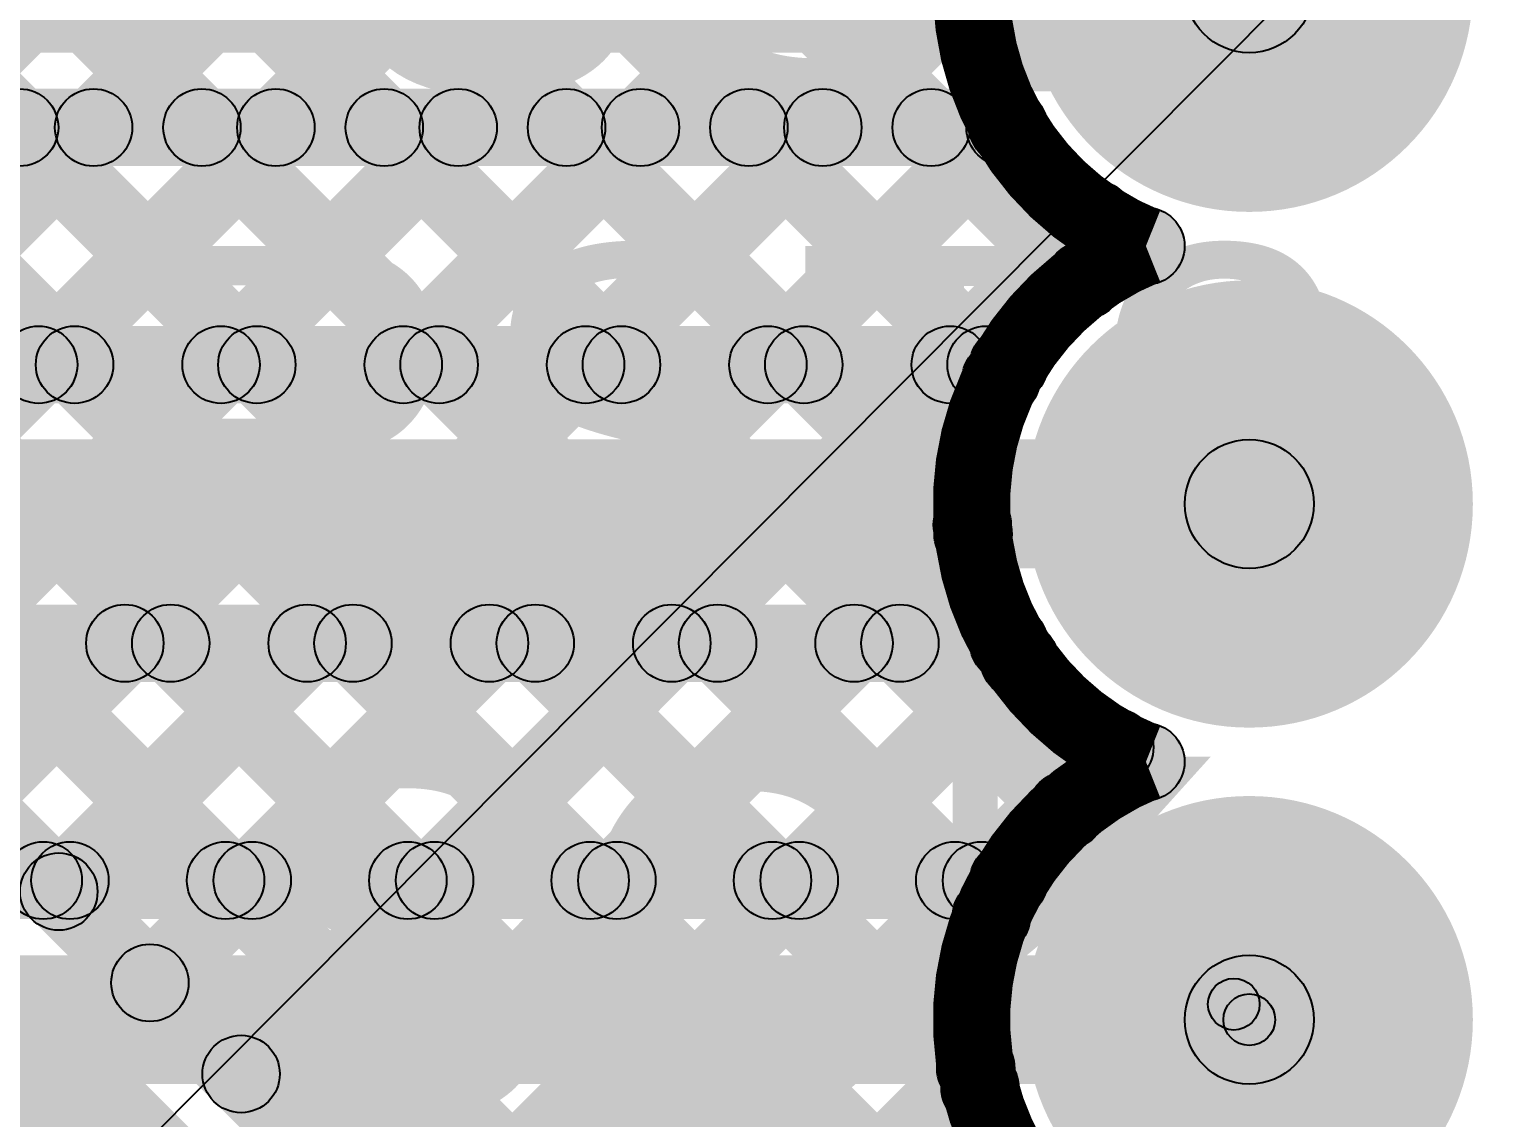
# Model space of a CAD drawing. Header units: millimetres. Extents: x 0 to 212, y 0 to 213.
# Drawn here: x 2.2646 to 2.5475, y 2.414 to 2.6251 of the extents above; entities that cross this region are included whole.
import ezdxf

# ---------------------------------------------------------------- set-up
doc = ezdxf.new("R2010")
doc.units = ezdxf.units.MM
doc.header["$MEASUREMENT"] = 0
for name, color, linetype in [('BottomLayer', 5, 'Continuous'), ('BottomSolder', 6, 'Continuous'), ('PadHoleLayer', 156, 'Continuous'), ('TopLayer', 1, 'Continuous'), ('TopOverlay', 2, 'Continuous'), ('TopSolder', 216, 'Continuous')]:
    doc.layers.add(name, color=color, linetype=linetype)

# ---------------------------------------------------------------- blocks, each defined once
blk = doc.blocks.new('HDR_M_1X7_2')
at = {"layer": 'BottomLayer'}
h = blk.add_hatch(color=5, dxfattribs=at)
edge = h.paths.add_edge_path()
edge.add_arc((0.3, 0), 0.03937, 0, 360)
h = blk.add_hatch(color=5, dxfattribs=at)
edge = h.paths.add_edge_path()
edge.add_arc((0.4, 0), 0.03937, 0, 360)
h = blk.add_hatch(color=5, dxfattribs=at)
edge = h.paths.add_edge_path()
edge.add_arc((0.5, 0), 0.03937, 0, 360)
at = {"layer": 'BottomSolder'}
h = blk.add_hatch(color=6, dxfattribs=at)
edge = h.paths.add_edge_path()
edge.add_arc((0.3, 0), 0.04337, 0, 360)
h = blk.add_hatch(color=6, dxfattribs=at)
edge = h.paths.add_edge_path()
edge.add_arc((0.4, 0), 0.04337, 0, 360)
h = blk.add_hatch(color=6, dxfattribs=at)
edge = h.paths.add_edge_path()
edge.add_arc((0.5, 0), 0.04337, 0, 360)
at = {"layer": 'PadHoleLayer'}
h = blk.add_hatch(color=156, dxfattribs=at)
edge = h.paths.add_edge_path()
edge.add_arc((0.3, 0), 0.02008, 0, 360)
h = blk.add_hatch(color=156, dxfattribs=at)
edge = h.paths.add_edge_path()
edge.add_arc((0.4, 0), 0.02008, 0, 360)
h = blk.add_hatch(color=156, dxfattribs=at)
edge = h.paths.add_edge_path()
edge.add_arc((0.5, 0), 0.02008, 0, 360)
at = {"layer": 'TopLayer'}
h = blk.add_hatch(color=1, dxfattribs=at)
edge = h.paths.add_edge_path()
edge.add_arc((0.3, 0), 0.03937, 0, 360)
h = blk.add_hatch(color=1, dxfattribs=at)
edge = h.paths.add_edge_path()
edge.add_arc((0.4, 0), 0.03937, 0, 360)
h = blk.add_hatch(color=1, dxfattribs=at)
edge = h.paths.add_edge_path()
edge.add_arc((0.5, 0), 0.03937, 0, 360)
at = {"layer": 'TopSolder'}
h = blk.add_hatch(color=216, dxfattribs=at)
edge = h.paths.add_edge_path()
edge.add_arc((0.3, 0), 0.04337, 0, 360)
h = blk.add_hatch(color=216, dxfattribs=at)
edge = h.paths.add_edge_path()
edge.add_arc((0.4, 0), 0.04337, 0, 360)
h = blk.add_hatch(color=216, dxfattribs=at)
edge = h.paths.add_edge_path()
edge.add_arc((0.5, 0), 0.04337, 0, 360)

msp = doc.modelspace()

# ---------------------------------------------------------------- hatches: boundary and pattern name
at = {"layer": 'BottomLayer'}
for points in [[(1.672, 2.6205), (1.672, 2.6455), (2.50123, 2.6455), (2.50123, 2.6205)], [(1.68318, 2.5985), (1.68318, 2.6135), (2.45462, 2.6135), (2.45462, 2.5985)], [(2.22211, 2.6007), (2.23271, 2.6113), (2.27871, 2.5653), (2.26811, 2.5547)], [(2.23641, 2.5547), (2.2258, 2.5653), (2.2718, 2.6113), (2.28241, 2.6007)], [(2.25746, 2.6007), (2.26807, 2.6113), (2.31407, 2.5653), (2.30346, 2.5547)], [(2.27177, 2.5547), (2.26116, 2.5653), (2.30716, 2.6113), (2.31777, 2.6007)], [(2.29282, 2.6007), (2.30342, 2.6113), (2.34942, 2.5653), (2.33882, 2.5547)], [(2.30712, 2.5547), (2.29651, 2.5653), (2.34251, 2.6113), (2.35312, 2.6007)], [(2.32817, 2.6007), (2.33878, 2.6113), (2.38478, 2.5653), (2.37417, 2.5547)], [(2.34248, 2.5547), (2.33187, 2.5653), (2.37787, 2.6113), (2.38848, 2.6007)], [(2.36353, 2.6007), (2.37414, 2.6113), (2.42014, 2.5653), (2.40953, 2.5547)], [(2.37783, 2.5547), (2.36722, 2.5653), (2.41322, 2.6113), (2.42383, 2.6007)], [(2.39888, 2.6007), (2.40949, 2.6113), (2.45549, 2.5653), (2.44488, 2.5547)], [(2.41319, 2.5547), (2.40258, 2.5653), (2.44858, 2.6113), (2.45919, 2.6007)], [(2.43424, 2.6007), (2.44485, 2.6113), (2.47452, 2.58163), (2.46392, 2.57102)], [(2.44854, 2.5547), (2.43794, 2.5653), (2.46609, 2.59346), (2.47669, 2.58285)], [(1.776, 2.5525), (1.776, 2.5675), (2.45462, 2.5675), (2.45462, 2.5525)], [(1.776, 2.5205), (1.776, 2.5455), (2.50123, 2.5455), (2.50123, 2.5205)], [(1.776, 2.4985), (1.776, 2.5135), (2.45462, 2.5135), (2.45462, 2.4985)], [(2.21604, 2.5007), (2.22665, 2.5113), (2.27265, 2.4653), (2.26204, 2.4547)], [(2.24248, 2.4547), (2.23187, 2.4653), (2.27787, 2.5113), (2.28848, 2.5007)], [(2.2514, 2.5007), (2.262, 2.5113), (2.308, 2.4653), (2.2974, 2.4547)], [(2.27783, 2.4547), (2.26722, 2.4653), (2.31322, 2.5113), (2.32383, 2.5007)], [(2.28675, 2.5007), (2.29736, 2.5113), (2.34336, 2.4653), (2.33275, 2.4547)], [(2.31319, 2.4547), (2.30258, 2.4653), (2.34858, 2.5113), (2.35919, 2.5007)], [(2.32211, 2.5007), (2.33271, 2.5113), (2.37871, 2.4653), (2.36811, 2.4547)], [(2.34854, 2.4547), (2.33794, 2.4653), (2.38394, 2.5113), (2.39454, 2.5007)], [(2.35746, 2.5007), (2.36807, 2.5113), (2.41407, 2.4653), (2.40346, 2.4547)], [(2.3839, 2.4547), (2.37329, 2.4653), (2.41929, 2.5113), (2.4299, 2.5007)], [(2.39282, 2.5007), (2.40342, 2.5113), (2.44942, 2.4653), (2.43882, 2.4547)], [(2.42817, 2.5007), (2.43878, 2.5113), (2.47116, 2.47893), (2.46055, 2.46832)], [(2.41925, 2.4547), (2.40865, 2.4653), (2.45137, 2.50803), (2.46198, 2.49742)], [(2.45461, 2.4547), (2.444, 2.4653), (2.46986, 2.49116), (2.48047, 2.48056)], [(2.45461, 2.4547), (2.444, 2.4653), (2.46986, 2.49116), (2.48047, 2.48056)], [(1.975, 2.4525), (1.975, 2.4675), (2.45462, 2.4675), (2.45462, 2.4525)], [(1.975, 2.4205), (1.975, 2.4455), (2.50123, 2.4455), (2.50123, 2.4205)], [(2.4947, 2.43246), (2.50177, 2.43954), (2.50477, 2.43654), (2.4977, 2.42946)]]:
    msp.add_hatch(color=5, dxfattribs=at).paths.add_polyline_path(points)
h = msp.add_hatch(color=5, dxfattribs=at)
edge = h.paths.add_edge_path()
edge.add_arc((2.50123, 2.633), 0.0125, 0, 360)
h = msp.add_hatch(color=5, dxfattribs=at)
edge = h.paths.add_edge_path()
edge.add_arc((2.26277, 2.606), 0.0075, 0, 360)
h = msp.add_hatch(color=5, dxfattribs=at)
edge = h.paths.add_edge_path()
edge.add_arc((2.27711, 2.606), 0.0075, 0, 360)
h = msp.add_hatch(color=5, dxfattribs=at)
edge = h.paths.add_edge_path()
edge.add_arc((2.29812, 2.606), 0.0075, 0, 360)
h = msp.add_hatch(color=5, dxfattribs=at)
edge = h.paths.add_edge_path()
edge.add_arc((2.31246, 2.606), 0.0075, 0, 360)
h = msp.add_hatch(color=5, dxfattribs=at)
edge = h.paths.add_edge_path()
edge.add_arc((2.33348, 2.606), 0.0075, 0, 360)
h = msp.add_hatch(color=5, dxfattribs=at)
edge = h.paths.add_edge_path()
edge.add_arc((2.34782, 2.606), 0.0075, 0, 360)
h = msp.add_hatch(color=5, dxfattribs=at)
edge = h.paths.add_edge_path()
edge.add_arc((2.36883, 2.606), 0.0075, 0, 360)
h = msp.add_hatch(color=5, dxfattribs=at)
edge = h.paths.add_edge_path()
edge.add_arc((2.38317, 2.606), 0.0075, 0, 360)
h = msp.add_hatch(color=5, dxfattribs=at)
edge = h.paths.add_edge_path()
edge.add_arc((2.40419, 2.606), 0.0075, 0, 360)
h = msp.add_hatch(color=5, dxfattribs=at)
edge = h.paths.add_edge_path()
edge.add_arc((2.41853, 2.606), 0.0075, 0, 360)
h = msp.add_hatch(color=5, dxfattribs=at)
edge = h.paths.add_edge_path()
edge.add_arc((2.43954, 2.606), 0.0075, 0, 360)
h = msp.add_hatch(color=5, dxfattribs=at)
edge = h.paths.add_edge_path()
edge.add_arc((2.45388, 2.606), 0.0075, 0, 360)
h = msp.add_hatch(color=5, dxfattribs=at)
edge = h.paths.add_edge_path()
edge.add_arc((2.45462, 2.606), 0.0075, 0, 360)
h = msp.add_hatch(color=5, dxfattribs=at)
edge = h.paths.add_edge_path()
edge.add_arc((2.45462, 2.606), 0.0075, 0, 360)
h = msp.add_hatch(color=5, dxfattribs=at)
edge = h.paths.add_edge_path()
edge.add_arc((2.47139, 2.58815), 0.0075, 0, 360)
h = msp.add_hatch(color=5, dxfattribs=at)
edge = h.paths.add_edge_path()
edge.add_arc((2.48119, 2.583), 0.0075, 0, 360)
h = msp.add_hatch(color=5, dxfattribs=at)
edge = h.paths.add_edge_path()
edge.add_arc((2.48119, 2.583), 0.0075, 0, 360)
h = msp.add_hatch(color=5, dxfattribs=at)
edge = h.paths.add_edge_path()
edge.add_arc((2.46922, 2.57632), 0.0075, 0, 360)
h = msp.add_hatch(color=5, dxfattribs=at)
edge = h.paths.add_edge_path()
edge.add_arc((2.26646, 2.56), 0.0075, 0, 360)
h = msp.add_hatch(color=5, dxfattribs=at)
edge = h.paths.add_edge_path()
edge.add_arc((2.27341, 2.56), 0.0075, 0, 360)
h = msp.add_hatch(color=5, dxfattribs=at)
edge = h.paths.add_edge_path()
edge.add_arc((2.30182, 2.56), 0.0075, 0, 360)
h = msp.add_hatch(color=5, dxfattribs=at)
edge = h.paths.add_edge_path()
edge.add_arc((2.30877, 2.56), 0.0075, 0, 360)
h = msp.add_hatch(color=5, dxfattribs=at)
edge = h.paths.add_edge_path()
edge.add_arc((2.33717, 2.56), 0.0075, 0, 360)
h = msp.add_hatch(color=5, dxfattribs=at)
edge = h.paths.add_edge_path()
edge.add_arc((2.34412, 2.56), 0.0075, 0, 360)
h = msp.add_hatch(color=5, dxfattribs=at)
edge = h.paths.add_edge_path()
edge.add_arc((2.37253, 2.56), 0.0075, 0, 360)
h = msp.add_hatch(color=5, dxfattribs=at)
edge = h.paths.add_edge_path()
edge.add_arc((2.37948, 2.56), 0.0075, 0, 360)
h = msp.add_hatch(color=5, dxfattribs=at)
edge = h.paths.add_edge_path()
edge.add_arc((2.40788, 2.56), 0.0075, 0, 360)
h = msp.add_hatch(color=5, dxfattribs=at)
edge = h.paths.add_edge_path()
edge.add_arc((2.41483, 2.56), 0.0075, 0, 360)
h = msp.add_hatch(color=5, dxfattribs=at)
edge = h.paths.add_edge_path()
edge.add_arc((2.44324, 2.56), 0.0075, 0, 360)
h = msp.add_hatch(color=5, dxfattribs=at)
edge = h.paths.add_edge_path()
edge.add_arc((2.45019, 2.56), 0.0075, 0, 360)
h = msp.add_hatch(color=5, dxfattribs=at)
edge = h.paths.add_edge_path()
edge.add_arc((2.45462, 2.56), 0.0075, 0, 360)
h = msp.add_hatch(color=5, dxfattribs=at)
edge = h.paths.add_edge_path()
edge.add_arc((2.45462, 2.56), 0.0075, 0, 360)
h = msp.add_hatch(color=5, dxfattribs=at)
edge = h.paths.add_edge_path()
edge.add_arc((2.50123, 2.533), 0.0125, 0, 360)
h = msp.add_hatch(color=5, dxfattribs=at)
edge = h.paths.add_edge_path()
edge.add_arc((2.28317, 2.506), 0.0075, 0, 360)
h = msp.add_hatch(color=5, dxfattribs=at)
edge = h.paths.add_edge_path()
edge.add_arc((2.29206, 2.506), 0.0075, 0, 360)
h = msp.add_hatch(color=5, dxfattribs=at)
edge = h.paths.add_edge_path()
edge.add_arc((2.31853, 2.506), 0.0075, 0, 360)
h = msp.add_hatch(color=5, dxfattribs=at)
edge = h.paths.add_edge_path()
edge.add_arc((2.32741, 2.506), 0.0075, 0, 360)
h = msp.add_hatch(color=5, dxfattribs=at)
edge = h.paths.add_edge_path()
edge.add_arc((2.35388, 2.506), 0.0075, 0, 360)
h = msp.add_hatch(color=5, dxfattribs=at)
edge = h.paths.add_edge_path()
edge.add_arc((2.36277, 2.506), 0.0075, 0, 360)
h = msp.add_hatch(color=5, dxfattribs=at)
edge = h.paths.add_edge_path()
edge.add_arc((2.38924, 2.506), 0.0075, 0, 360)
h = msp.add_hatch(color=5, dxfattribs=at)
edge = h.paths.add_edge_path()
edge.add_arc((2.39812, 2.506), 0.0075, 0, 360)
h = msp.add_hatch(color=5, dxfattribs=at)
edge = h.paths.add_edge_path()
edge.add_arc((2.42459, 2.506), 0.0075, 0, 360)
h = msp.add_hatch(color=5, dxfattribs=at)
edge = h.paths.add_edge_path()
edge.add_arc((2.43348, 2.506), 0.0075, 0, 360)
h = msp.add_hatch(color=5, dxfattribs=at)
edge = h.paths.add_edge_path()
edge.add_arc((2.45462, 2.506), 0.0075, 0, 360)
h = msp.add_hatch(color=5, dxfattribs=at)
edge = h.paths.add_edge_path()
edge.add_arc((2.45462, 2.506), 0.0075, 0, 360)
h = msp.add_hatch(color=5, dxfattribs=at)
edge = h.paths.add_edge_path()
edge.add_arc((2.45668, 2.50273), 0.0075, 0, 360)
h = msp.add_hatch(color=5, dxfattribs=at)
edge = h.paths.add_edge_path()
edge.add_arc((2.47516, 2.48586), 0.0075, 0, 360)
h = msp.add_hatch(color=5, dxfattribs=at)
edge = h.paths.add_edge_path()
edge.add_arc((2.47516, 2.48586), 0.0075, 0, 360)
h = msp.add_hatch(color=5, dxfattribs=at)
edge = h.paths.add_edge_path()
edge.add_arc((2.48119, 2.483), 0.0075, 0, 360)
h = msp.add_hatch(color=5, dxfattribs=at)
edge = h.paths.add_edge_path()
edge.add_arc((2.48119, 2.483), 0.0075, 0, 360)
h = msp.add_hatch(color=5, dxfattribs=at)
edge = h.paths.add_edge_path()
edge.add_arc((2.46585, 2.47362), 0.0075, 0, 360)
h = msp.add_hatch(color=5, dxfattribs=at)
edge = h.paths.add_edge_path()
edge.add_arc((2.26735, 2.46), 0.0075, 0, 360)
h = msp.add_hatch(color=5, dxfattribs=at)
edge = h.paths.add_edge_path()
edge.add_arc((2.27253, 2.46), 0.0075, 0, 360)
h = msp.add_hatch(color=5, dxfattribs=at)
edge = h.paths.add_edge_path()
edge.add_arc((2.3027, 2.46), 0.0075, 0, 360)
h = msp.add_hatch(color=5, dxfattribs=at)
edge = h.paths.add_edge_path()
edge.add_arc((2.30788, 2.46), 0.0075, 0, 360)
h = msp.add_hatch(color=5, dxfattribs=at)
edge = h.paths.add_edge_path()
edge.add_arc((2.33806, 2.46), 0.0075, 0, 360)
h = msp.add_hatch(color=5, dxfattribs=at)
edge = h.paths.add_edge_path()
edge.add_arc((2.34324, 2.46), 0.0075, 0, 360)
h = msp.add_hatch(color=5, dxfattribs=at)
edge = h.paths.add_edge_path()
edge.add_arc((2.37341, 2.46), 0.0075, 0, 360)
h = msp.add_hatch(color=5, dxfattribs=at)
edge = h.paths.add_edge_path()
edge.add_arc((2.37859, 2.46), 0.0075, 0, 360)
h = msp.add_hatch(color=5, dxfattribs=at)
edge = h.paths.add_edge_path()
edge.add_arc((2.40877, 2.46), 0.0075, 0, 360)
h = msp.add_hatch(color=5, dxfattribs=at)
edge = h.paths.add_edge_path()
edge.add_arc((2.41395, 2.46), 0.0075, 0, 360)
h = msp.add_hatch(color=5, dxfattribs=at)
edge = h.paths.add_edge_path()
edge.add_arc((2.44412, 2.46), 0.0075, 0, 360)
h = msp.add_hatch(color=5, dxfattribs=at)
edge = h.paths.add_edge_path()
edge.add_arc((2.4493, 2.46), 0.0075, 0, 360)
h = msp.add_hatch(color=5, dxfattribs=at)
edge = h.paths.add_edge_path()
edge.add_arc((2.4493, 2.46), 0.0075, 0, 360)
h = msp.add_hatch(color=5, dxfattribs=at)
edge = h.paths.add_edge_path()
edge.add_arc((2.45462, 2.46), 0.0075, 0, 360)
h = msp.add_hatch(color=5, dxfattribs=at)
edge = h.paths.add_edge_path()
edge.add_arc((2.45462, 2.46), 0.0075, 0, 360)
h = msp.add_hatch(color=5, dxfattribs=at)
edge = h.paths.add_edge_path()
edge.add_arc((2.50123, 2.433), 0.0125, 0, 360)
h = msp.add_hatch(color=5, dxfattribs=at)
edge = h.paths.add_edge_path()
edge.add_arc((2.49823, 2.436), 0.005, 0, 360)
h = msp.add_hatch(color=5, dxfattribs=at)
edge = h.paths.add_edge_path()
edge.add_arc((2.50123, 2.433), 0.005, 0, 360)
at = {"layer": 'TopLayer'}
for points in [[(1.5584, 3.1937), (1.569, 3.2043), (2.45767, 2.31564), (2.44706, 2.30503)], [(1.59375, 3.1937), (1.60436, 3.2043), (2.45493, 2.35374), (2.44432, 2.34313)], [(1.62911, 3.1937), (1.63971, 3.2043), (2.46804, 2.37598), (2.45743, 2.36537)], [(1.66446, 3.1937), (1.67507, 3.2043), (2.45432, 2.42505), (2.44372, 2.41444)], [(1.69982, 3.1937), (1.71042, 3.2043), (2.45649, 2.45824), (2.44589, 2.44763)], [(1.73517, 3.1937), (1.74578, 3.2043), (2.47116, 2.47893), (2.46055, 2.46832)], [(1.77053, 3.1937), (1.78114, 3.2043), (2.45299, 2.53245), (2.44238, 2.52185)], [(1.80588, 3.1937), (1.81649, 3.2043), (2.45837, 2.56242), (2.44776, 2.55182)], [(1.84124, 3.1937), (1.85185, 3.2043), (2.47452, 2.58163), (2.46392, 2.57102)], [(1.77279, 2.94479), (1.78339, 2.9554), (2.4164, 2.3224), (2.40579, 2.31179)], [(1.75016, 2.92216), (1.76784, 2.93984), (2.40084, 2.30684), (2.38316, 2.28916)], [(2.18727, 2.54091), (2.17666, 2.55152), (2.5317, 2.90655), (2.5423, 2.89595)], [(2.20495, 2.52324), (2.19434, 2.53384), (2.5317, 2.8712), (2.5423, 2.86059)], [(2.22263, 2.50556), (2.21202, 2.51616), (2.43929, 2.74344), (2.4499, 2.73283)], [(2.2403, 2.48788), (2.2297, 2.49849), (2.44474, 2.71353), (2.45535, 2.70292)], [(2.25798, 2.4702), (2.24737, 2.48081), (2.46044, 2.69387), (2.47104, 2.68326)], [(2.27566, 2.45252), (2.26505, 2.46313), (2.44209, 2.64017), (2.4527, 2.62957)], [(2.29334, 2.43485), (2.28273, 2.44545), (2.44905, 2.61177), (2.45965, 2.60116)], [(2.31101, 2.41717), (2.30041, 2.42778), (2.46609, 2.59346), (2.47669, 2.58285)], [(2.32869, 2.39949), (2.31809, 2.4101), (2.44222, 2.53423), (2.45282, 2.52362)], [(2.34637, 2.38181), (2.33576, 2.39242), (2.45137, 2.50803), (2.46198, 2.49742)], [(2.36405, 2.36414), (2.35344, 2.37474), (2.46986, 2.49116), (2.48047, 2.48056)], [(2.36405, 2.36414), (2.35344, 2.37474), (2.46986, 2.49116), (2.48047, 2.48056)], [(2.38173, 2.34646), (2.37112, 2.35707), (2.4429, 2.42885), (2.45351, 2.41824)]]:
    msp.add_hatch(color=1, dxfattribs=at).paths.add_polyline_path(points)
h = msp.add_hatch(color=1, dxfattribs=at)
edge = h.paths.add_edge_path()
edge.add_arc((2.45435, 2.60647), 0.0075, 0, 360)
h = msp.add_hatch(color=1, dxfattribs=at)
edge = h.paths.add_edge_path()
edge.add_arc((2.47139, 2.58815), 0.0075, 0, 360)
h = msp.add_hatch(color=1, dxfattribs=at)
edge = h.paths.add_edge_path()
edge.add_arc((2.48119, 2.583), 0.0075, 0, 360)
h = msp.add_hatch(color=1, dxfattribs=at)
edge = h.paths.add_edge_path()
edge.add_arc((2.48119, 2.583), 0.0075, 0, 360)
h = msp.add_hatch(color=1, dxfattribs=at)
edge = h.paths.add_edge_path()
edge.add_arc((2.46922, 2.57632), 0.0075, 0, 360)
h = msp.add_hatch(color=1, dxfattribs=at)
edge = h.paths.add_edge_path()
edge.add_arc((2.45307, 2.55712), 0.0075, 0, 360)
h = msp.add_hatch(color=1, dxfattribs=at)
edge = h.paths.add_edge_path()
edge.add_arc((2.44752, 2.52893), 0.0075, 0, 360)
h = msp.add_hatch(color=1, dxfattribs=at)
edge = h.paths.add_edge_path()
edge.add_arc((2.44768, 2.52715), 0.0075, 0, 360)
h = msp.add_hatch(color=1, dxfattribs=at)
edge = h.paths.add_edge_path()
edge.add_arc((2.45668, 2.50273), 0.0075, 0, 360)
h = msp.add_hatch(color=1, dxfattribs=at)
edge = h.paths.add_edge_path()
edge.add_arc((2.47516, 2.48586), 0.0075, 0, 360)
h = msp.add_hatch(color=1, dxfattribs=at)
edge = h.paths.add_edge_path()
edge.add_arc((2.47516, 2.48586), 0.0075, 0, 360)
h = msp.add_hatch(color=1, dxfattribs=at)
edge = h.paths.add_edge_path()
edge.add_arc((2.48119, 2.483), 0.0075, 0, 360)
h = msp.add_hatch(color=1, dxfattribs=at)
edge = h.paths.add_edge_path()
edge.add_arc((2.48119, 2.483), 0.0075, 0, 360)
h = msp.add_hatch(color=1, dxfattribs=at)
edge = h.paths.add_edge_path()
edge.add_arc((2.46585, 2.47362), 0.0075, 0, 360)
h = msp.add_hatch(color=1, dxfattribs=at)
edge = h.paths.add_edge_path()
edge.add_arc((2.27036, 2.45783), 0.0075, 0, 360)
h = msp.add_hatch(color=1, dxfattribs=at)
edge = h.paths.add_edge_path()
edge.add_arc((2.45119, 2.45293), 0.0075, 0, 360)
h = msp.add_hatch(color=1, dxfattribs=at)
edge = h.paths.add_edge_path()
edge.add_arc((2.28803, 2.44015), 0.0075, 0, 360)
h = msp.add_hatch(color=1, dxfattribs=at)
edge = h.paths.add_edge_path()
edge.add_arc((2.4482, 2.42354), 0.0075, 0, 360)
h = msp.add_hatch(color=1, dxfattribs=at)
edge = h.paths.add_edge_path()
edge.add_arc((2.30571, 2.42247), 0.0075, 0, 360)
h = msp.add_hatch(color=1, dxfattribs=at)
edge = h.paths.add_edge_path()
edge.add_arc((2.44902, 2.41975), 0.0075, 0, 360)

# ---------------------------------------------------------------- linework, layer by layer
at = {"layer": 'BottomLayer', "const_width": 0.015}
for points in [[(2.48119, 2.583, -0.167656), (2.45462, 2.606)], [(2.45462, 2.56, -0.167656), (2.48119, 2.583)], [(2.48119, 2.483, -0.167656), (2.45462, 2.506)], [(2.45462, 2.46, -0.167656), (2.48119, 2.483)]]:
    msp.add_lwpolyline(points, format="xyb", dxfattribs=at)
at = {"layer": 'BottomLayer'}
for centre, radius in [((2.50123, 2.633), 0.0125), ((2.26277, 2.606), 0.0075), ((2.27711, 2.606), 0.0075), ((2.29812, 2.606), 0.0075), ((2.31246, 2.606), 0.0075), ((2.33348, 2.606), 0.0075), ((2.34782, 2.606), 0.0075), ((2.36883, 2.606), 0.0075), ((2.38317, 2.606), 0.0075), ((2.40419, 2.606), 0.0075), ((2.41853, 2.606), 0.0075), ((2.43954, 2.606), 0.0075), ((2.45388, 2.606), 0.0075), ((2.45462, 2.606), 0.0075), ((2.45462, 2.606), 0.0075), ((2.47139, 2.58815), 0.0075), ((2.48119, 2.583), 0.0075), ((2.48119, 2.583), 0.0075), ((2.46922, 2.57632), 0.0075), ((2.26646, 2.56), 0.0075), ((2.27341, 2.56), 0.0075), ((2.30182, 2.56), 0.0075), ((2.30877, 2.56), 0.0075), ((2.33717, 2.56), 0.0075), ((2.34412, 2.56), 0.0075), ((2.37253, 2.56), 0.0075), ((2.37948, 2.56), 0.0075), ((2.40788, 2.56), 0.0075), ((2.41483, 2.56), 0.0075), ((2.44324, 2.56), 0.0075), ((2.45019, 2.56), 0.0075), ((2.45462, 2.56), 0.0075), ((2.45462, 2.56), 0.0075), ((2.50123, 2.533), 0.0125), ((2.28317, 2.506), 0.0075), ((2.29206, 2.506), 0.0075), ((2.31853, 2.506), 0.0075), ((2.32741, 2.506), 0.0075), ((2.35388, 2.506), 0.0075), ((2.36277, 2.506), 0.0075), ((2.38924, 2.506), 0.0075), ((2.39812, 2.506), 0.0075), ((2.42459, 2.506), 0.0075), ((2.43348, 2.506), 0.0075), ((2.45462, 2.506), 0.0075), ((2.45462, 2.506), 0.0075), ((2.45668, 2.50273), 0.0075), ((2.47516, 2.48586), 0.0075), ((2.47516, 2.48586), 0.0075), ((2.48119, 2.483), 0.0075), ((2.48119, 2.483), 0.0075), ((2.46585, 2.47362), 0.0075), ((2.26735, 2.46), 0.0075), ((2.27253, 2.46), 0.0075), ((2.3027, 2.46), 0.0075), ((2.30788, 2.46), 0.0075), ((2.33806, 2.46), 0.0075), ((2.34324, 2.46), 0.0075), ((2.37341, 2.46), 0.0075), ((2.37859, 2.46), 0.0075), ((2.40877, 2.46), 0.0075), ((2.41395, 2.46), 0.0075), ((2.44412, 2.46), 0.0075), ((2.4493, 2.46), 0.0075), ((2.4493, 2.46), 0.0075), ((2.45462, 2.46), 0.0075), ((2.45462, 2.46), 0.0075), ((2.50123, 2.433), 0.0125), ((2.49823, 2.436), 0.005), ((2.50123, 2.433), 0.005)]:
    msp.add_circle(centre, radius, dxfattribs=at)
at = {"layer": 'TopLayer', "const_width": 0.015}
for points in [[(2.48119, 2.583, -0.649147), (2.47746, 2.68134)], [(2.48119, 2.483, -0.676409), (2.48119, 2.583)], [(2.48119, 2.383, -0.676409), (2.48119, 2.483)]]:
    msp.add_lwpolyline(points, format="xyb", dxfattribs=at)
at = {"layer": 'TopLayer'}
for centre in [(2.45435, 2.60647), (2.47139, 2.58815), (2.48119, 2.583), (2.48119, 2.583), (2.46922, 2.57632), (2.45307, 2.55712), (2.44752, 2.52893), (2.44768, 2.52715), (2.45668, 2.50273), (2.47516, 2.48586), (2.47516, 2.48586), (2.48119, 2.483), (2.48119, 2.483), (2.46585, 2.47362), (2.27036, 2.45783), (2.45119, 2.45293), (2.28803, 2.44015), (2.4482, 2.42354), (2.30571, 2.42247), (2.44902, 2.41975)]:
    msp.add_circle(centre, 0.0075, dxfattribs=at)
at = {"layer": 'TopSolder'}
msp.add_line((0.01639, 0.12842), (212.29836, 213.33436), dxfattribs=at)

# ---------------------------------------------------------------- block references
at = {"rotation": 90}
msp.add_blockref('HDR_M_1X7_2', (2.50123, 2.133), dxfattribs=at)

# ---------------------------------------------------------------- texts
at = {"layer": 'TopOverlay'}
for s, p in [('SS2', (2.323, 2.613)), ('RST2', (2.283, 2.513)), ('SCK', (2.306, 2.414))]:
    msp.add_text(s, height=0.07, rotation=360, dxfattribs=at).set_placement(p)

doc.saveas('drawing.dxf')
